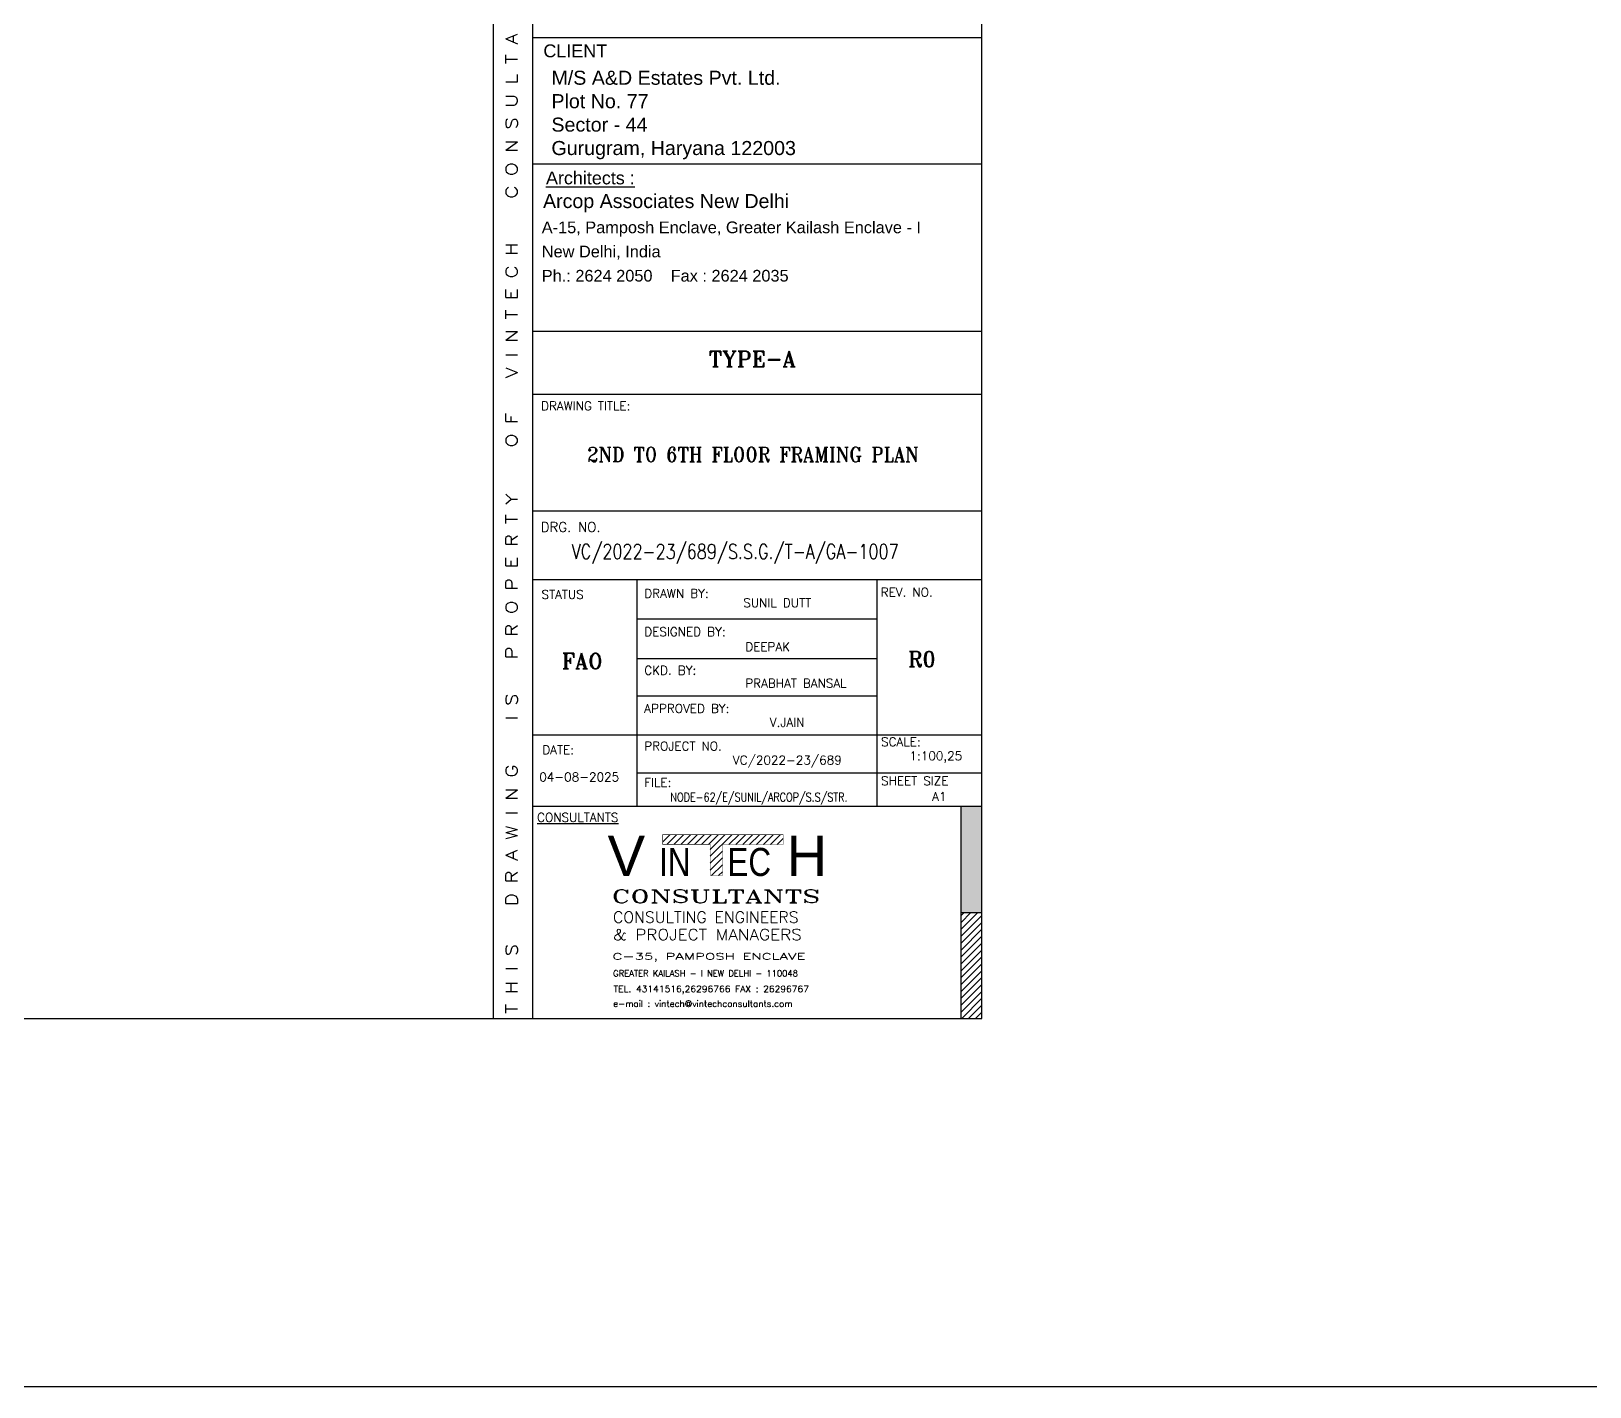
# Model space of a CAD drawing. Header units: millimetres. Extents: x 2061841 to 105821645, y -77612 to 48520811.
# Drawn here: x 105573059 to 105612974, y 48395522 to 48430244 of the extents above; entities that cross this region are included whole.
import ezdxf
from ezdxf.enums import TextEntityAlignment as Align

# ---------------------------------------------------------------- set-up
doc = ezdxf.new("R2010")
doc.units = ezdxf.units.MM
doc.header["$LTSCALE"] = 10
doc.header["$MEASUREMENT"] = 0
for name, color, linetype in [('AS-COLS', 2, 'Continuous'), ('BORDER', 5, 'Continuous'), ('Format-Title Text', 3, 'Continuous'), ('Format-Title Text Detail', 7, 'Continuous'), ('LOGO', 1, 'Continuous'), ('S-OPENING', 6, 'Continuous'), ('T', 2, 'Continuous')]:
    doc.layers.add(name, color=color, linetype=linetype)
for name, color, linetype, lineweight in [('STAIR', 3, 'Continuous', 13), ('TEXT', 2, 'Continuous', 25), ('TEXT 3', 1, 'Continuous', 18)]:
    doc.layers.add(name, color=color, linetype=linetype, lineweight=lineweight)
doc.styles.add('ARCOP', font='arial.ttf', dxfattribs={"width": 0.75})
doc.styles.add('ARIAL', font='arial.ttf')
doc.styles.add('K', font='swissek.ttf', dxfattribs={"height": 349})
doc.styles.add('PK', font='romand.shx', dxfattribs={"width": 0.7, "height": 225})
doc.styles.add('RT', font='romant.shx', dxfattribs={"height": 250})
doc.styles.add('ST', font='romand.shx', dxfattribs={"height": 4})

# ---------------------------------------------------------------- blocks, each defined once
blk = doc.blocks.new('TOWER-A TYPICAL FLOOR FRAMING PLAN N')
at = {"layer": 'LOGO'}
h = blk.add_hatch(dxfattribs=at)
h.set_pattern_fill('ANSI31', color=256, scale=999.996528, style=0)
h.set_pattern_definition([(45, (102740353.4, 48587367.1), (-88.38804, 88.38804), [])])
h.paths.add_polyline_path([(102827447.4, 48506631.7), (102827759.7, 48506631.7), (102827759.7, 48507427.8), (102829314.6, 48507427.8), (102829314.6, 48507678.7), (102826231, 48507678.7), (102826231, 48507431.2), (102827447.4, 48507431.2), (102827447.4, 48506631.7)])
h = blk.add_hatch(dxfattribs=at)
h.set_pattern_fill('ANSI31', color=256, scale=999.996528, style=0)
h.set_pattern_definition([(45, (102740353.37, 48587367.07), (-88.38804, 88.38804), [])])
h.paths.add_polyline_path([(102827447.4, 48506631.6), (102827759.7, 48506631.6), (102827759.7, 48507427.8), (102829314.5, 48507427.8), (102829314.5, 48507678.6), (102826231, 48507678.6), (102826231, 48507431.1), (102827447.4, 48507431.1), (102827447.4, 48506631.6)])
at = {"layer": 'STAIR'}
for points in [[(102834401.1, 48508397.2), (102833870.3, 48508397.2), (102833870.3, 48505685.8), (102834401.1, 48505685.8), (102834401.1, 48508397.2)], [(102834401, 48508397.1), (102833870.3, 48508397.1), (102833870.3, 48505685.8), (102834401, 48505685.8), (102834401, 48508397.1)]]:
    blk.add_hatch(color=6, dxfattribs=at).paths.add_polyline_path(points)
h = blk.add_hatch(dxfattribs=at)
h.set_pattern_fill('ANSI31', color=6, scale=999.996528, style=0)
h.set_pattern_definition([(45, (102698909.45, 48493612.84), (-88.38804, 88.38804), [])])
h.paths.add_polyline_path([(102834401, 48505685.8), (102833870.3, 48505685.8), (102833870.3, 48502974.5), (102834401, 48502974.5), (102834401, 48505685.8)])
h = blk.add_hatch(dxfattribs=at)
h.set_pattern_fill('ANSI31', color=6, scale=999.996528, style=0)
h.set_pattern_definition([(45, (102698909.48, 48493612.87), (-88.38804, 88.38804), [])])
h.paths.add_polyline_path([(102834401.1, 48505685.8), (102833870.3, 48505685.8), (102833870.3, 48502974.5), (102834401.1, 48502974.5), (102834401.1, 48505685.8)])
at = {"color": 5}
for q in [(102834401, 48505685.8, 101.1), (102834401.1, 48505685.8, 101.1)]:
    blk.add_line((102833870.3, 48505685.8, 101.1), q, dxfattribs=at)
at = {"layer": 'AS-COLS'}
blk.add_lwpolyline([(102636137.1, 48567566), (103058644.9, 48567566), (103058644.9, 48493536.7), (102636137.1, 48493536.7)], close=True, dxfattribs=at)
at = {"layer": 'BORDER'}
for p, q in [((102821901.1, 48502974.5, 101.1), (102821901.1, 48562374.5, 101.1)), ((102822901.1, 48528099.5, 101.1), (102834401.1, 48528099.5, 101.1)), ((102822901.1, 48524858.7, 101.1), (102834401.1, 48524858.7, 101.1)), ((102822901.1, 48520571.1, 101.1), (102834401, 48520571.1, 101.1)), ((102822901.1, 48518958.3, 101.1), (102834401, 48518958.3, 101.1)), ((102834401.1, 48514208, 101.1), (102822901.1, 48514208, 101.1)), ((102834401, 48514207.9, 101.1), (102822901.1, 48514207.9, 101.1)), ((102825577.5, 48508397.2, 101.1), (102825577.5, 48514208, 101.1)), ((102831724.2, 48508397.2, 101.1), (102831724.2, 48514208, 101.1)), ((102822901.1, 48510236.6, 101.1), (102834401, 48510236.6, 101.1)), ((102822901.1, 48510236.6, 101.1), (102834401.1, 48510236.6, 101.1)), ((102834401.1, 48508397.2, 101.1), (102822901.1, 48508397.2, 101.1)), ((102834401, 48508397.1, 101.1), (102822901.1, 48508397.1, 101.1))]:
    blk.add_line(p, q, dxfattribs=at)
at = {"layer": 'BORDER', "color": 5}
blk.add_line((102822901.1, 48562374.5, 101.1), (102822901.1, 48502974.5, 101.1), dxfattribs=at)
at = {"layer": 'BORDER', "ltscale": 80}
for q in [(102834401, 48515972, 101.1), (102834401.1, 48515972, 101.1)]:
    blk.add_line((102822901.1, 48515972, 101.1), q, dxfattribs=at)
at = {"layer": 'BORDER', "elevation": 101.1}
for points in [[(102750300.6, 48502974.5), (102834400.6, 48502974.5), (102834400.6, 48562374.5), (102750300.6, 48562374.5)], [(102834401.1, 48508397.1), (102833862.8, 48508397.1), (102833862.8, 48502974.5), (102834401.1, 48502974.5)]]:
    blk.add_lwpolyline(points, close=True, dxfattribs=at)
at = {"layer": 'LOGO', "const_width": 10.4, "elevation": 101.1}
for points in [[(102829314.6, 48507428), (102829314.6, 48507678.7), (102826231, 48507678.7), (102826231, 48507431.2), (102827447.4, 48507431.2), (102827447.4, 48506631.7), (102827759.7, 48506631.7), (102827759.7, 48507427.8), (102829319.6, 48507427.8)], [(102829314.5, 48507428), (102829314.5, 48507678.6), (102826231, 48507678.6), (102826231, 48507431.1), (102827447.4, 48507431.1), (102827447.4, 48506631.6), (102827759.7, 48506631.6), (102827759.7, 48507427.8), (102829319.5, 48507427.8)]]:
    blk.add_lwpolyline(points, dxfattribs=at)
at = {"layer": 'T'}
for p, q in [((102830935, 48513198, 101.1), (102825577.5, 48513198, 101.1)), ((102831724.2, 48513198, 101.1), (102825577.5, 48513198, 101.1)), ((102825577.5, 48512188, 101.1), (102830935, 48512188, 101.1)), ((102825577.5, 48512188, 101.1), (102831724.2, 48512188, 101.1)), ((102825577.5, 48511232.2, 101.1), (102830935, 48511232.2, 101.1)), ((102825577.5, 48511232.2, 101.1), (102831724.2, 48511232.2, 101.1))]:
    blk.add_line(p, q, dxfattribs=at)
at = {"layer": 'TEXT', "color": 2}
for p, q in [((102825577.5, 48509263.1, 101.1), (102831724.2, 48509263.1, 101.1)), ((102825997.1, 48509263.1, 101.1), (102830935, 48509263.1, 101.1)), ((102831724.2, 48509263.1, 101.1), (102834400.6, 48509263.1, 101.1))]:
    blk.add_line(p, q, dxfattribs=at)
at = {"layer": 'Format-Title Text', "color": 3, "style": 'ARCOP'}
blk.add_text('CLIENT', height=329.18, dxfattribs=at).set_placement((102823175.5, 48527589.8, 101.1))
at = {"layer": 'Format-Title Text', "color": 3, "insert": (102823242, 48524664.1, 101.1), "char_height": 329.183, "width": 3686.894, "attachment_point": 1, "style": 'ARCOP'}
blk.add_mtext('{\\W1;\\LArchitects :}', dxfattribs=at)
blk.add_mtext('{\\W1;\\LArchitects :}', dxfattribs=at)
at = {"layer": 'Format-Title Text Detail', "color": 3, "style": 'ARIAL'}
blk.add_text('Arcop Associates New Delhi', height=359.094, dxfattribs=at).set_placement((102823166.9, 48523728.2, 101.1))
blk.add_text('Arcop Associates New Delhi', height=359.094, dxfattribs=at).set_placement((102823166.9, 48523728.2, 101.1))
at = {"layer": 'Format-Title Text Detail', "style": 'ARIAL'}
for s, height, p in [('A-15, Pamposh Enclave, Greater Kailash Enclave - I', 299.233, (102823133.8, 48523084.4, 101.1)), ('A-15, Pamposh Enclave, Greater Kailash Enclave - I', 299.233, (102823133.8, 48523084.4, 101.1)), ('New Delhi, India', 299.233, (102823135, 48522465.7, 101.1)), ('New Delhi, India', 299.233, (102823135, 48522465.7, 101.1)), ('Ph.: 2624 2050   ', 299.233, (102823134.6, 48521845.7, 101.1)), ('Ph.: 2624 2050   ', 299.233, (102823134.6, 48521845.7, 101.1)), (' Fax : 2624 2035', 299.221, (102826318.8, 48521845.7, 101.1)), (' Fax : 2624 2035', 299.221, (102826318.8, 48521845.7, 101.1))]:
    blk.add_text(s, height=height, dxfattribs=at).set_placement(p)
at = {"layer": 'Format-Title Text Detail', "insert": (102823381.5, 48527245.9, 101.1), "char_height": 240, "width": 2030400, "attachment_point": 1, "style": 'ARIAL'}
blk.add_mtext('{\\H1.5x;M/S A&D Estates Pvt. Ltd. \\PPlot No. 77\\PSector - 44\\PGurugram, Haryana 122003}', dxfattribs=at)
at = {"layer": 'LOGO', "style": 'K'}
for s, p in [('V', (102824819.6, 48506619.8, 101.1)), ('V', (102824819.6, 48506619.7, 101.1)), ('H', (102829404.5, 48506619.8, 101.1)), ('H', (102829404.4, 48506619.7, 101.1))]:
    blk.add_text(s, height=1031.3, dxfattribs=at).set_placement(p)
at = {"layer": 'LOGO'}
for s, height, style, width, p in [('IN', 719.5, 'K', 0.8, (102826137.7, 48506620.3, 101.1)), ('IN', 719.5, 'K', 0.8, (102826137.8, 48506620.3, 101.1)), ('EC', 719.5, 'K', 0.8, (102827889.3, 48506620.3, 101.1)), ('EC', 719.5, 'K', 0.8, (102827889.4, 48506620.3, 101.1)), ('CONSULTANTS', 334.596, 'RT', 1.6, (102824918.8, 48505931.6, 101.1)), ('CONSULTANTS', 334.596, 'RT', 1.6, (102824918.8, 48505931.6, 101.1)), ('CONSULTING ENGINEERS', 284.846, 'RT', 1.03, (102824958.3, 48505422.9, 101.1)), ('CONSULTING ENGINEERS', 284.846, 'RT', 1.03, (102824958.3, 48505422.9, 101.1)), ('& PROJECT MANAGERS', 284.846, 'RT', 1.11, (102824958.3, 48504976.2, 101.1)), ('& PROJECT MANAGERS', 284.846, 'RT', 1.11, (102824958.3, 48504976.2, 101.1))]:
    blk.add_text(s, height=height, dxfattribs=dict(at, style=style, width=width)).set_placement(p)
at = {"layer": 'LOGO', "color": 2, "style": 'RT'}
for s, width, p in [('C-35, PAMPOSH ENCLAVE', 1.728, (102824947, 48504479, 101.1)), ('C-35, PAMPOSH ENCLAVE', 1.728, (102824947, 48504479.1, 101.1)), ('GREATER KAILASH - I NEW DELHI - 110048  ', 0.968, (102824963, 48504045.9, 101.1)), ('GREATER KAILASH - I NEW DELHI - 110048  ', 0.968, (102824963.1, 48504045.9, 101.1)), ('TEL. 43141516,26296766 FAX : 26296767', 1.055, (102824973.8, 48503647.1, 101.1)), ('TEL. 43141516,26296766 FAX : 26296767', 1.055, (102824973.8, 48503647.2, 101.1)), ('e-mail : vintech@vintechconsultants.com', 1.01, (102824963, 48503267.5, 101.1)), ('e-mail : vintech@vintechconsultants.com', 1.01, (102824963.1, 48503267.6, 101.1))]:
    blk.add_text(s, height=162.254, dxfattribs=dict(at, width=width)).set_placement(p)
at = {"layer": 'T', "ltscale": 80, "style": 'ST'}
blk.add_text('DRG. NO.', height=250, dxfattribs=at).set_placement((102823108.6, 48515435.4, 101.1))
blk.add_text('DRG. NO.', height=250, dxfattribs=at).set_placement((102823108.6, 48515435.4, 101.1))
at = {"layer": 'TEXT', "color": 1, "style": 'RT', "width": 0.939798}
blk.add_text('T H I S   D R A W I N G   I S   P R O P E R T Y   O F   V I N T E C H   C O N S U L T A N T S  A N D  S H A L L  N O T  B E  R E P R O D U C E D  O R  U S E D  W I T H O U T  W R I T T E N  P E R M I S S I O N.', height=299.999, rotation=90, dxfattribs=at).set_placement((102822510.3, 48503095.8, 101.1), (102822510.3, 48561927, 101.1), align=Align.FIT)
at = {"layer": 'TEXT', "color": 2, "style": 'PK'}
for s, height, p in [('DRAWING TITLE:', 224.999, (102823116.9, 48518548.3, 101.1)), ('STATUS', 225, (102823127.9, 48513717.9, 101.1)), ('STATUS', 225, (102823127.9, 48513718, 101.1)), ('DRAWN BY:', 225, (102825758.9, 48513745.6, 101.1)), ('REV. NO.', 225, (102831813.9, 48513776.2, 101.1)), ('SUNIL DUTT', 225, (102828295.8, 48513505.7, 101.1)), ('DESIGNED BY:', 224.999, (102825758.9, 48512765.2, 101.1)), ('DEEPAK', 225, (102828345.5, 48512379.2, 101.1)), ('CKD. BY:', 225, (102825758.9, 48511776.1, 101.1)), ('PRABHAT BANSAL', 224.999, (102828345.5, 48511444.6, 101.1)), ('APPROVED BY:', 224.999, (102825758.9, 48510798, 101.1)), ('V.JAIN', 225, (102828975.1, 48510442.7, 101.1)), ('DATE:', 225, (102823148.1, 48509739.7, 101.1)), ('DATE:', 225, (102823148.2, 48509739.7, 101.1)), ('PROJECT NO.', 224.999, (102825758.9, 48509834.3, 101.1)), ('SCALE:', 225, (102831824, 48509944.2, 101.1)), ('SCALE:', 225, (102831823.9, 48509944.1, 101.1)), ('VC/2022-23/689', 224.999, (102828029.1, 48509476.6, 101.1)), ('1:100,25', 225, (102832551.3, 48509585.9, 101.1)), ('04-08-2025', 225, (102823071.1, 48509043.6, 101.1)), ('SHEET SIZE', 225, (102831824, 48508944.7, 101.1)), ('FILE:', 225, (102825758.9, 48508904.7, 101.1)), ('A1', 225, (102833131.1, 48508544.8, 101.1)), ('%%UCONSULTANTS', 224.999, (102823013.3, 48508009.7, 101.1)), ('%%UCONSULTANTS', 224.999, (102823013.4, 48508009.7, 101.1))]:
    blk.add_text(s, height=height, dxfattribs=at).set_placement(p)
at = {"layer": 'TEXT', "color": 2, "style": 'PK', "width": 0.8}
blk.add_text('NODE-62/E/SUNIL/ARCOP/S.S/STR.', height=224.999, dxfattribs=at).set_placement((102826427.4, 48508526.8, 101.1))
at = {"layer": 'TEXT 3', "style": 'RT'}
blk.add_text('TYPE-A ', height=400, dxfattribs=at).set_placement((102827412.8, 48519659.8, 202.2))
for s, height, width, p in [('2ND TO 6TH FLOOR FRAMING PLAN', 375, 0.9, (102824296.6, 48517231.3, 61.1)), ('VC/2022-23/689/S.S.G./T-A/GA-1007', 375, 0.8, (102823902.2, 48514744.6, 101.1)), ('R0', 400, 0.98, (102832514.5, 48511974.1, 101.1)), ('FAO', 400, 0.98, (102823650.8, 48511924, 101.1))]:
    blk.add_text(s, height=height, dxfattribs=dict(at, width=width)).set_placement(p)

msp = doc.modelspace()

# ---------------------------------------------------------------- block references
at = {"layer": 'S-OPENING'}
msp.add_blockref('TOWER-A TYPICAL FLOOR FRAMING PLAN N', (2763000.3, -98014.7), dxfattribs=at)

doc.saveas('drawing.dxf')
